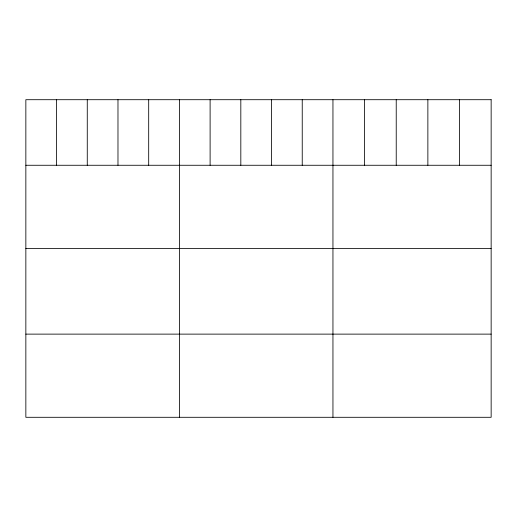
<?xml version="1.0" encoding="UTF-8"?>
<svg xmlns="http://www.w3.org/2000/svg" width="517" height="517" viewBox="0 0 517 517"><rect width="100%" height="100%" fill="white"/><g stroke="black" fill="none" stroke-linecap="round" stroke-linejoin="round"><path stroke-width="0.78" d="M25.85 165.266L491.15 165.266M25.85 248.431L491.15 248.431M25.85 334.124L491.15 334.124M459.51 99.703L459.51 165.266M427.869 99.703L427.869 165.266M396.229 99.703L396.229 165.266M364.588 99.703L364.588 165.266M332.948 99.703L332.948 417.297M302.238 99.703L302.238 165.266M271.528 99.703L271.528 165.266M240.819 99.703L240.819 165.266M210.109 99.703L210.109 165.266M179.399 99.703L179.399 417.297M148.689 99.703L148.689 165.266M117.979 99.703L117.979 165.266M87.27 99.703L87.27 165.266M56.56 99.703L56.56 165.266M491.15 99.703L25.85 99.703L25.85 417.297L491.15 417.297L491.15 99.703"/></g></svg>
